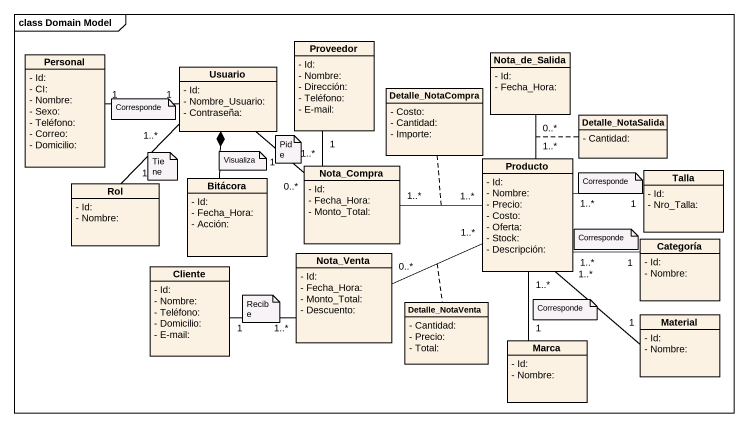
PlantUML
@startuml
mainframe class Domain Model
hide circle
hide empty members
skinparam classAttributeIconSize 0
class Personal {
  - Id:
  - CI:
  - Nombre:
  - Sexo:
  - Teléfono:
  - Correo:
  - Domicilio:
}
class Proveedor {
  - Id:
  - Nombre:
  - Dirección:
  - Teléfono:
  - E-mail:
}
class Nota_de_Salida {
  - Id:
  - Fecha_Hora:
}
class Usuario {
  - Id:
  - Nombre_Usuario:
  - Contraseña:
}
class Detalle_NotaCompra {
  - Costo:
  - Cantidad:
  - Importe:
}
class Detalle_NotaSalida {
  - Cantidad:
}
class Nota_Compra {
  - Id:
  - Fecha_Hora:
  - Monto_Total:
}
class Producto {
  - Id:
  - Nombre:
  - Precio:
  - Costo:
  - Oferta:
  - Stock:
  - Descripción:
}
class Talla {
  - Id:
  - Nro_Talla:
}
class Rol {
  - Id:
  - Nombre:
}
class Bitácora {
  - Id:
  - Fecha_Hora:
  - Acción:
}
class Nota_Venta {
  - Id:
  - Fecha_Hora:
  - Monto_Total:
  - Descuento:
}
class Categoría {
  - Id:
  - Nombre:
}
class Cliente {
  - Id:
  - Nombre:
  - Teléfono:
  - Domicilio:
  - E-mail:
}
class Detalle_NotaVenta {
  - Cantidad:
  - Precio:
  - Total:
}
class Material {
  - Id:
  - Nombre:
}
class Marca {
  - Id:
  - Nombre:
}
Personal "1" -right- "1" Usuario
Proveedor "1" -- "1..*" Nota_Compra
Nota_de_Salida "0..*" -- "1..*" Producto
(Nota_de_Salida, Producto) .. Detalle_NotaSalida
Usuario "1" -- "0..*" Nota_Compra
Nota_Compra "1..*" -right- "1..*" Producto
(Nota_Compra, Producto) .. Detalle_NotaCompra
Talla "1" -left- "1..*" Producto
Rol "1" -up- "1..*" Usuario
Bitácora -up-* Usuario
Nota_Venta "0..*" -right- "1..*" Producto
(Nota_Venta, Producto) .. Detalle_NotaVenta
Categoría "1" -left- "1..*" Producto
Cliente "1" -right- "1..*" Nota_Venta
Material "1" -up- "1..*" Producto
Marca "1" -up- "1..*" Producto
note as N1
  Corresponde
end note
note as N2
  Pide
end note
note as N3
  Tiene
end note
note as N4
  Visualiza
end note
note as N5
  Corresponde
end note
note as N6
  Corresponde
end note
note as N7
  Recibe
end note
note as N8
  Corresponde
end note
@enduml
